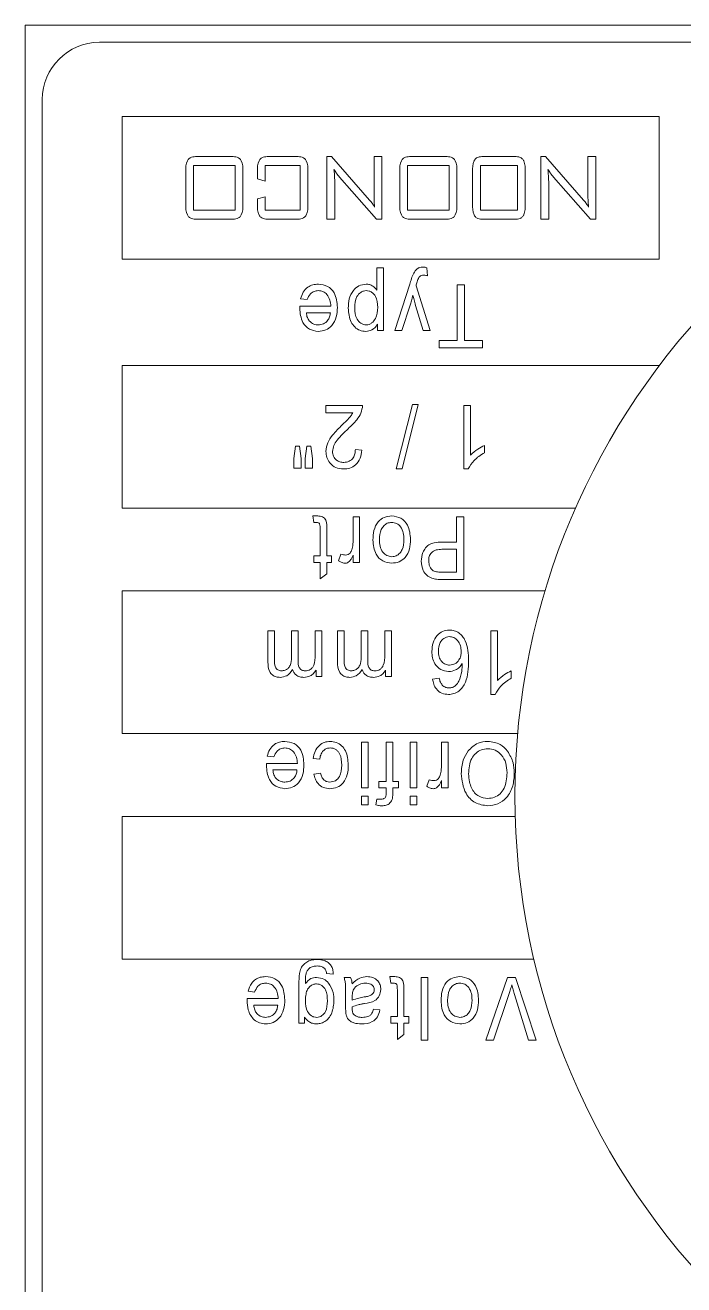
# Model space of a CAD drawing. Header units: millimetres. Extents: x 57 to 386, y 23 to 272.
# Drawn here: x 92.84 to 104.37, y 92.3 to 114.37 of the extents above; entities that cross this region are included whole.
import ezdxf

# ---------------------------------------------------------------- set-up
doc = ezdxf.new("R2010")
doc.units = ezdxf.units.MM

msp = doc.modelspace()

# ---------------------------------------------------------------- linework, layer by layer
at = {"color": 7, "lineweight": 5}
for p, q in [((134.985, 114.367), (92.838, 114.367)), ((92.838, 114.367), (92.838, 87.367)), ((133.685, 114.067), (94.138, 114.067)), ((93.138, 113.067), (93.138, 88.667)), ((103.938, 112.767), (94.538, 112.767)), ((94.538, 112.767), (94.538, 110.267)), ((103.938, 110.267), (103.938, 112.767)), ((95.786, 111.91), (95.786, 111.124)), ((96.513, 111.91), (95.786, 111.91)), ((95.846, 112.067), (96.453, 112.067)), ((96.513, 111.124), (96.513, 111.91)), ((97.041, 111.91), (97.041, 111.635)), ((97.65, 111.91), (97.041, 111.91)), ((97.099, 112.067), (97.59, 112.067)), ((97.65, 111.124), (97.65, 111.91)), ((98.12, 112.067), (98.201, 112.067)), ((98.12, 110.967), (98.12, 112.067)), ((98.201, 112.067), (98.867, 111.302)), ((98.945, 112.067), (99.082, 112.067)), ((98.945, 111.419), (98.945, 112.067)), ((99.082, 112.067), (99.082, 110.967)), ((99.532, 111.91), (99.532, 111.124)), ((100.259, 111.91), (99.532, 111.91)), ((99.592, 112.067), (100.199, 112.067)), ((100.259, 111.124), (100.259, 111.91)), ((100.807, 111.91), (100.807, 111.124)), ((101.455, 111.91), (100.807, 111.91)), ((100.854, 112.067), (101.408, 112.067)), ((101.455, 111.124), (101.455, 111.91)), ((101.865, 110.967), (101.865, 112.067)), ((101.865, 112.067), (101.947, 112.067)), ((101.947, 112.067), (102.613, 111.302)), ((102.69, 112.067), (102.828, 112.067)), ((102.69, 111.419), (102.69, 112.067)), ((102.828, 112.067), (102.828, 110.967)), ((95.648, 111.233), (95.648, 111.804)), ((96.65, 111.804), (96.65, 111.233)), ((96.904, 111.673), (96.904, 111.803)), ((97.041, 111.635), (96.904, 111.673)), ((97.788, 111.803), (97.788, 111.229)), ((98.991, 110.967), (98.342, 111.703)), ((99.394, 111.233), (99.394, 111.804)), ((100.396, 111.804), (100.396, 111.233)), ((100.669, 111.234), (100.669, 111.803)), ((101.592, 111.803), (101.592, 111.234)), ((102.737, 110.967), (102.088, 111.703)), ((98.257, 111.571), (98.257, 110.967)), ((102.003, 111.571), (102.003, 110.967)), ((96.904, 111.327), (97.041, 111.36)), ((96.904, 111.229), (96.904, 111.327)), ((97.041, 111.36), (97.041, 111.124)), ((95.786, 111.124), (96.513, 111.124)), ((97.041, 111.124), (97.65, 111.124)), ((99.532, 111.124), (100.259, 111.124)), ((100.807, 111.124), (101.455, 111.124)), ((96.453, 110.967), (95.846, 110.967)), ((97.59, 110.967), (97.099, 110.967)), ((98.257, 110.967), (98.12, 110.967)), ((99.082, 110.967), (98.991, 110.967)), ((100.199, 110.967), (99.592, 110.967)), ((101.408, 110.967), (100.854, 110.967)), ((102.003, 110.967), (101.865, 110.967)), ((102.828, 110.967), (102.737, 110.967)), ((94.538, 110.267), (103.938, 110.267)), ((98.993, 110.117), (99.108, 110.117)), ((98.993, 109.728), (98.993, 110.117)), ((99.108, 110.117), (99.108, 109.017)), ((99.869, 110.117), (99.883, 109.974)), ((99.312, 109.017), (99.57, 109.831)), ((99.68, 109.802), (99.926, 109.017)), ((100.402, 108.846), (100.402, 109.817)), ((100.402, 109.817), (100.53, 109.817)), ((100.53, 109.817), (100.53, 108.846)), ((97.645, 109.41), (97.646, 109.446)), ((97.646, 109.446), (98.189, 109.446)), ((97.775, 109.56), (97.66, 109.574)), ((99.579, 109.462), (99.431, 109.017)), ((99.807, 109.017), (99.673, 109.459)), ((98.181, 109.331), (97.76, 109.331)), ((99.008, 109.017), (99.008, 109.132)), ((99.108, 109.017), (99.008, 109.017)), ((99.431, 109.017), (99.312, 109.017)), ((99.926, 109.017), (99.807, 109.017)), ((100.088, 108.717), (100.088, 108.846)), ((100.088, 108.846), (100.402, 108.846)), ((100.53, 108.846), (100.845, 108.846)), ((100.845, 108.846), (100.845, 108.717)), ((100.845, 108.717), (100.088, 108.717)), ((103.938, 108.407), (94.538, 108.407)), ((94.538, 108.407), (94.538, 105.907)), ((103.938, 108.402), (103.938, 108.407)), ((98.103, 107.707), (98.746, 107.707)), ((98.103, 107.578), (98.103, 107.707)), ((99.333, 106.593), (99.617, 107.721)), ((99.72, 107.721), (99.436, 106.593)), ((99.617, 107.721), (99.72, 107.721)), ((100.52, 106.593), (100.52, 107.707)), ((100.52, 107.707), (100.635, 107.707)), ((100.635, 107.707), (100.635, 106.836)), ((98.575, 107.578), (98.103, 107.578)), ((97.542, 106.778), (97.572, 106.993)), ((97.572, 106.993), (97.64, 106.993)), ((97.64, 106.993), (97.67, 106.778)), ((97.742, 106.778), (97.77, 106.993)), ((97.77, 106.993), (97.839, 106.993)), ((97.839, 106.993), (97.87, 106.778)), ((98.618, 106.936), (98.732, 106.921)), ((100.878, 107.007), (100.878, 106.878)), ((97.542, 106.607), (97.542, 106.778)), ((97.67, 106.607), (97.542, 106.607)), ((97.67, 106.778), (97.67, 106.607)), ((97.742, 106.607), (97.742, 106.778)), ((97.87, 106.607), (97.742, 106.607)), ((97.87, 106.778), (97.87, 106.607)), ((99.436, 106.593), (99.333, 106.593)), ((100.594, 106.593), (100.52, 106.593)), ((94.538, 105.907), (102.473, 105.907)), ((97.875, 105.771), (97.959, 105.771)), ((97.889, 105.657), (97.875, 105.771)), ((98.579, 105.342), (98.579, 105.757)), ((98.579, 105.757), (98.693, 105.757)), ((98.693, 105.757), (98.693, 104.957)), ((100.388, 105.314), (100.388, 105.757)), ((100.388, 105.757), (100.516, 105.757)), ((100.516, 105.757), (100.516, 104.657)), ((97.939, 105.657), (97.889, 105.657)), ((98.003, 105.071), (98.003, 105.545)), ((98.118, 105.528), (98.118, 105.071)), ((100.138, 105.314), (100.388, 105.314)), ((97.889, 104.957), (97.889, 105.071)), ((97.889, 105.071), (98.003, 105.071)), ((98.118, 105.071), (98.203, 105.071)), ((98.203, 105.071), (98.203, 104.957)), ((98.322, 104.986), (98.365, 105.1)), ((98.579, 104.957), (98.579, 105.085)), ((100.388, 105.186), (100.133, 105.186)), ((100.388, 104.786), (100.388, 105.186)), ((98.003, 104.957), (97.889, 104.957)), ((98.003, 104.671), (98.003, 104.957)), ((98.118, 104.957), (98.118, 104.757)), ((98.203, 104.957), (98.118, 104.957)), ((98.693, 104.957), (98.579, 104.957)), ((98.118, 104.757), (98.003, 104.671)), ((100.136, 104.786), (100.388, 104.786)), ((100.516, 104.657), (100.149, 104.657)), ((94.538, 104.457), (94.538, 101.957)), ((101.938, 104.457), (94.538, 104.457)), ((97.087, 103.21), (97.087, 103.757)), ((97.087, 103.757), (97.201, 103.757)), ((97.201, 103.757), (97.201, 103.253)), ((97.501, 103.293), (97.501, 103.757)), ((97.501, 103.757), (97.615, 103.757)), ((97.615, 103.757), (97.615, 103.238)), ((97.915, 103.757), (98.03, 103.757)), ((97.915, 103.342), (97.915, 103.757)), ((98.03, 103.757), (98.03, 102.957)), ((98.305, 103.21), (98.305, 103.757)), ((98.305, 103.757), (98.42, 103.757)), ((98.42, 103.757), (98.42, 103.253)), ((98.72, 103.293), (98.72, 103.757)), ((98.72, 103.757), (98.834, 103.757)), ((98.834, 103.757), (98.834, 103.238)), ((99.134, 103.342), (99.134, 103.757)), ((99.134, 103.757), (99.248, 103.757)), ((99.248, 103.757), (99.248, 102.957)), ((100.99, 102.643), (100.99, 103.757)), ((100.99, 103.757), (101.104, 103.757)), ((101.104, 103.757), (101.104, 102.886)), ((97.93, 102.957), (97.93, 103.07)), ((99.148, 102.957), (99.148, 103.07)), ((101.347, 103.057), (101.347, 102.928)), ((98.03, 102.957), (97.93, 102.957)), ((99.248, 102.957), (99.148, 102.957)), ((99.971, 102.914), (100.085, 102.928)), ((101.064, 102.643), (100.99, 102.643)), ((94.538, 101.957), (101.459, 101.957)), ((98.727, 101.007), (98.727, 101.807)), ((98.727, 101.807), (98.841, 101.807)), ((98.841, 101.807), (98.841, 101.007)), ((99.16, 101.807), (99.274, 101.807)), ((99.16, 101.121), (99.16, 101.807)), ((99.274, 101.807), (99.274, 101.121)), ((99.578, 101.007), (99.578, 101.807)), ((99.578, 101.807), (99.693, 101.807)), ((99.693, 101.807), (99.693, 101.007)), ((100.125, 101.392), (100.125, 101.807)), ((100.125, 101.807), (100.24, 101.807)), ((100.24, 101.807), (100.24, 101.007)), ((97.19, 101.55), (97.075, 101.564)), ((97.994, 101.507), (97.88, 101.521)), ((97.06, 101.4), (97.061, 101.436)), ((97.061, 101.436), (97.604, 101.436)), ((97.596, 101.321), (97.175, 101.321)), ((97.894, 101.25), (98.008, 101.264)), ((99.031, 101.121), (99.16, 101.121)), ((99.031, 101.007), (99.031, 101.121)), ((99.274, 101.121), (99.374, 101.121)), ((99.374, 101.121), (99.374, 101.007)), ((99.868, 101.036), (99.911, 101.15)), ((100.125, 101.007), (100.125, 101.135)), ((98.841, 101.007), (98.727, 101.007)), ((98.727, 100.707), (98.727, 100.864)), ((98.727, 100.864), (98.841, 100.864)), ((98.841, 100.864), (98.841, 100.707)), ((99.16, 101.007), (99.031, 101.007)), ((99.16, 100.933), (99.16, 101.007)), ((99.374, 101.007), (99.274, 101.007)), ((99.274, 101.007), (99.274, 100.924)), ((99.693, 101.007), (99.578, 101.007)), ((99.578, 100.864), (99.693, 100.864)), ((99.578, 100.707), (99.578, 100.864)), ((99.693, 100.864), (99.693, 100.707)), ((100.24, 101.007), (100.125, 101.007)), ((98.841, 100.707), (98.727, 100.707)), ((98.974, 100.707), (98.994, 100.807)), ((98.994, 100.807), (99.063, 100.807)), ((99.693, 100.707), (99.578, 100.707)), ((101.417, 100.507), (94.538, 100.507)), ((94.538, 100.507), (94.538, 98.007)), ((94.538, 98.007), (101.743, 98.007)), ((98.23, 97.744), (98.115, 97.758)), ((97.63, 96.887), (97.63, 97.572)), ((98.42, 97.687), (98.534, 97.687)), ((99.224, 97.701), (99.309, 97.701)), ((99.238, 97.587), (99.224, 97.701)), ((99.288, 97.587), (99.238, 97.587)), ((99.771, 96.587), (99.771, 97.687)), ((99.771, 97.687), (99.885, 97.687)), ((99.885, 97.687), (99.885, 96.587)), ((100.902, 96.587), (101.281, 97.687)), ((101.281, 97.687), (101.423, 97.687)), ((101.423, 97.687), (101.785, 96.587)), ((96.725, 97.316), (97.268, 97.316)), ((96.725, 97.28), (96.725, 97.316)), ((96.854, 97.43), (96.74, 97.444)), ((98.448, 97.173), (98.448, 97.353)), ((98.563, 97.335), (98.563, 97.287)), ((99.353, 97.001), (99.353, 97.475)), ((99.467, 97.458), (99.467, 97.001)), ((101.305, 97.385), (101.037, 96.587)), ((101.651, 96.587), (101.407, 97.385)), ((97.26, 97.201), (96.84, 97.201)), ((98.563, 97.173), (98.563, 97.14)), ((98.934, 97.13), (99.048, 97.116)), ((97.73, 96.887), (97.63, 96.887)), ((97.73, 96.989), (97.73, 96.887)), ((99.238, 96.887), (99.238, 97.001)), ((99.238, 97.001), (99.353, 97.001)), ((99.353, 96.887), (99.238, 96.887)), ((99.353, 96.601), (99.353, 96.887)), ((99.467, 97.001), (99.553, 97.001)), ((99.553, 96.887), (99.467, 96.887)), ((99.467, 96.887), (99.467, 96.687)), ((99.553, 97.001), (99.553, 96.887)), ((99.467, 96.687), (99.353, 96.601)), ((99.885, 96.587), (99.771, 96.587)), ((101.037, 96.587), (100.902, 96.587)), ((101.785, 96.587), (101.651, 96.587))]:
    msp.add_line(p, q, dxfattribs=at)
msp.add_circle((113.912, 100.867), 12.5, dxfattribs=at)
msp.add_arc((94.138, 113.067), 1, 90, 180, dxfattribs=at)
for points, knots in [([(95.648, 111.804), (95.648, 111.871), (95.647, 111.954), (95.706, 112.034), (95.765, 112.063), (95.814, 112.065), (95.846, 112.067)], [0, 0, 0, 0, 0.499313, 0.624235, 0.749526, 1, 1, 1, 1]), ([(96.453, 112.067), (96.485, 112.065), (96.534, 112.063), (96.593, 112.034), (96.652, 111.954), (96.651, 111.871), (96.65, 111.804)], [0, 0, 0, 0, 0.250505, 0.37582, 0.500717, 1, 1, 1, 1]), ([(96.904, 111.803), (96.903, 111.87), (96.902, 111.953), (96.959, 112.033), (97.018, 112.063), (97.066, 112.065), (97.099, 112.067)], [0, 0, 0, 0, 0.499528, 0.624393, 0.749577, 1, 1, 1, 1]), ([(97.59, 112.067), (97.623, 112.065), (97.671, 112.063), (97.731, 112.034), (97.789, 111.953), (97.788, 111.87), (97.788, 111.803)], [0, 0, 0, 0, 0.250433, 0.37566, 0.50062, 1, 1, 1, 1]), ([(99.394, 111.804), (99.394, 111.871), (99.393, 111.954), (99.451, 112.034), (99.511, 112.063), (99.559, 112.065), (99.592, 112.067)], [0, 0, 0, 0, 0.499313, 0.624235, 0.749526, 1, 1, 1, 1]), ([(100.199, 112.067), (100.231, 112.065), (100.28, 112.063), (100.339, 112.034), (100.397, 111.954), (100.397, 111.871), (100.396, 111.804)], [0, 0, 0, 0, 0.250505, 0.37582, 0.500717, 1, 1, 1, 1]), ([(100.669, 111.803), (100.669, 111.867), (100.668, 111.948), (100.719, 112.03), (100.774, 112.063), (100.822, 112.065), (100.854, 112.067)], [0, 0, 0, 0, 0.499933, 0.624946, 0.750025, 1, 1, 1, 1]), ([(101.408, 112.067), (101.44, 112.065), (101.487, 112.063), (101.543, 112.03), (101.593, 111.948), (101.593, 111.867), (101.592, 111.803)], [0, 0, 0, 0, 0.250015, 0.375089, 0.499987, 1, 1, 1, 1]), ([(98.244, 111.841), (98.248, 111.791), (98.257, 111.701), (98.257, 111.61), (98.257, 111.571)], [0, 0, 0, 0, 0.559933, 1, 1, 1, 1]), ([(98.342, 111.703), (98.322, 111.728), (98.287, 111.772), (98.257, 111.82), (98.244, 111.841)], [0, 0, 0, 0, 0.5599147, 1, 1, 1, 1]), ([(102.088, 111.703), (102.068, 111.728), (102.033, 111.772), (102.003, 111.82), (101.989, 111.841)], [0, 0, 0, 0, 0.559915, 1, 1, 1, 1]), ([(101.989, 111.841), (101.994, 111.791), (102.003, 111.701), (102.003, 111.61), (102.003, 111.571)], [0, 0, 0, 0, 0.559933, 1, 1, 1, 1]), ([(95.846, 110.967), (95.813, 110.969), (95.764, 110.971), (95.705, 111.001), (95.647, 111.082), (95.648, 111.166), (95.648, 111.233)], [0, 0, 0, 0, 0.2504488, 0.3756957, 0.5006499, 1, 1, 1, 1]), ([(96.65, 111.233), (96.651, 111.166), (96.651, 111.082), (96.594, 111.001), (96.534, 110.971), (96.485, 110.969), (96.453, 110.967)], [0, 0, 0, 0, 0.49934, 0.62431, 0.749561, 1, 1, 1, 1]), ([(97.099, 110.967), (97.066, 110.968), (97.018, 110.971), (96.959, 111), (96.902, 111.08), (96.903, 111.163), (96.904, 111.229)], [0, 0, 0, 0, 0.250502, 0.375768, 0.500677, 1, 1, 1, 1]), ([(97.788, 111.229), (97.788, 111.162), (97.789, 111.079), (97.73, 111), (97.671, 110.971), (97.622, 110.969), (97.59, 110.967)], [0, 0, 0, 0, 0.499279, 0.624202, 0.749512, 1, 1, 1, 1]), ([(98.867, 111.302), (98.87, 111.299), (98.875, 111.294), (98.88, 111.288), (98.882, 111.286)], [0, 0, 0, 0, 0.559923, 1, 1, 1, 1]), ([(98.882, 111.286), (98.897, 111.267), (98.925, 111.233), (98.946, 111.195), (98.955, 111.178)], [0, 0, 0, 0, 0.560031, 1, 1, 1, 1]), ([(98.955, 111.178), (98.951, 111.223), (98.945, 111.303), (98.945, 111.383), (98.945, 111.419)], [0, 0, 0, 0, 0.559969, 1, 1, 1, 1]), ([(99.592, 110.967), (99.559, 110.969), (99.51, 110.971), (99.451, 111.001), (99.393, 111.082), (99.394, 111.166), (99.394, 111.233)], [0, 0, 0, 0, 0.250448, 0.375696, 0.50065, 1, 1, 1, 1]), ([(100.396, 111.233), (100.397, 111.166), (100.397, 111.082), (100.34, 111.001), (100.28, 110.971), (100.231, 110.969), (100.199, 110.967)], [0, 0, 0, 0, 0.49934, 0.62431, 0.749562, 1, 1, 1, 1]), ([(100.854, 110.967), (100.822, 110.969), (100.774, 110.972), (100.718, 111.005), (100.669, 111.089), (100.669, 111.17), (100.669, 111.234)], [0, 0, 0, 0, 0.249947, 0.374933, 0.499962, 1, 1, 1, 1]), ([(101.592, 111.234), (101.593, 111.17), (101.593, 111.089), (101.544, 111.005), (101.488, 110.971), (101.44, 110.969), (101.408, 110.967)], [0, 0, 0, 0, 0.5000893, 0.6250337, 0.750033, 1, 1, 1, 1]), ([(102.613, 111.302), (102.616, 111.299), (102.621, 111.294), (102.626, 111.288), (102.628, 111.286)], [0, 0, 0, 0, 0.55993, 1, 1, 1, 1]), ([(102.628, 111.286), (102.643, 111.267), (102.671, 111.233), (102.692, 111.195), (102.701, 111.178)], [0, 0, 0, 0, 0.560032, 1, 1, 1, 1]), ([(102.701, 111.178), (102.697, 111.223), (102.69, 111.303), (102.69, 111.383), (102.69, 111.419)], [0, 0, 0, 0, 0.559969, 1, 1, 1, 1]), ([(99.57, 109.831), (99.589, 109.895), (99.619, 109.992), (99.684, 110.094), (99.745, 110.127), (99.779, 110.13), (99.796, 110.131)], [0, 0, 0, 0, 0.501293, 0.750164, 0.875036, 1, 1, 1, 1]), ([(99.796, 110.131), (99.81, 110.13), (99.835, 110.128), (99.858, 110.12), (99.869, 110.117)], [0, 0, 0, 0, 0.559684, 1, 1, 1, 1]), ([(99.728, 109.946), (99.723, 109.934), (99.714, 109.91), (99.699, 109.862), (99.687, 109.826), (99.68, 109.802)], [0, 0, 0, 0, 0.250801, 0.500964, 1, 1, 1, 1]), ([(99.822, 109.988), (99.813, 109.988), (99.792, 109.987), (99.761, 109.978), (99.74, 109.962), (99.731, 109.95), (99.728, 109.946)], [0, 0, 0, 0, 0.252282, 0.58547, 0.859562, 1, 1, 1, 1]), ([(99.883, 109.974), (99.872, 109.978), (99.852, 109.986), (99.831, 109.988), (99.822, 109.988)], [0, 0, 0, 0, 0.560214, 1, 1, 1, 1]), ([(97.66, 109.574), (97.672, 109.614), (97.696, 109.692), (97.776, 109.78), (97.873, 109.825), (97.937, 109.829), (97.97, 109.831)], [0, 0, 0, 0, 0.280367, 0.559609, 0.779601, 1, 1, 1, 1]), ([(97.968, 109.717), (97.943, 109.715), (97.893, 109.71), (97.816, 109.656), (97.79, 109.596), (97.775, 109.56)], [0, 0, 0, 0, 0.28039, 0.560275, 1, 1, 1, 1]), ([(98.189, 109.446), (98.185, 109.482), (98.178, 109.554), (98.13, 109.647), (98.054, 109.707), (97.997, 109.714), (97.968, 109.717)], [0, 0, 0, 0, 0.281042, 0.560534, 0.780369, 1, 1, 1, 1]), ([(97.97, 109.831), (98.026, 109.824), (98.137, 109.81), (98.285, 109.657), (98.296, 109.512), (98.303, 109.424)], [0, 0, 0, 0, 0.280106, 0.55996, 1, 1, 1, 1]), ([(98.493, 109.41), (98.496, 109.465), (98.501, 109.575), (98.569, 109.714), (98.676, 109.813), (98.762, 109.825), (98.805, 109.831)], [0, 0, 0, 0, 0.281078, 0.560652, 0.780721, 1, 1, 1, 1]), ([(98.809, 109.717), (98.792, 109.716), (98.758, 109.713), (98.698, 109.68), (98.616, 109.589), (98.611, 109.485), (98.608, 109.415)], [0, 0, 0, 0, 0.1255476, 0.2510738, 0.5010193, 1, 1, 1, 1]), ([(98.805, 109.831), (98.826, 109.83), (98.868, 109.826), (98.936, 109.793), (98.972, 109.753), (98.993, 109.728)], [0, 0, 0, 0, 0.280324, 0.560671, 1, 1, 1, 1]), ([(99.01, 109.424), (99.007, 109.492), (99.001, 109.595), (98.919, 109.684), (98.859, 109.713), (98.825, 109.716), (98.809, 109.717)], [0, 0, 0, 0, 0.498977, 0.748713, 0.874332, 1, 1, 1, 1]), ([(99.627, 109.636), (99.619, 109.604), (99.606, 109.545), (99.587, 109.488), (99.579, 109.462)], [0, 0, 0, 0, 0.5599735, 1, 1, 1, 1]), ([(99.673, 109.459), (99.664, 109.492), (99.647, 109.551), (99.633, 109.61), (99.627, 109.636)], [0, 0, 0, 0, 0.559974, 1, 1, 1, 1]), ([(97.969, 109.003), (97.914, 109.011), (97.805, 109.027), (97.664, 109.181), (97.652, 109.323), (97.645, 109.41)], [0, 0, 0, 0, 0.279616, 0.559853, 1, 1, 1, 1]), ([(97.76, 109.331), (97.764, 109.302), (97.77, 109.25), (97.799, 109.206), (97.811, 109.187)], [0, 0, 0, 0, 0.5607802, 1, 1, 1, 1]), ([(97.968, 109.117), (98, 109.121), (98.062, 109.128), (98.133, 109.186), (98.172, 109.258), (98.178, 109.307), (98.181, 109.331)], [0, 0, 0, 0, 0.279456, 0.558959, 0.779198, 1, 1, 1, 1]), ([(98.303, 109.424), (98.301, 109.367), (98.295, 109.254), (98.222, 109.109), (98.103, 109.017), (98.013, 109.007), (97.969, 109.003)], [0, 0, 0, 0, 0.281031, 0.560319, 0.780132, 1, 1, 1, 1]), ([(98.8, 109.003), (98.764, 109.006), (98.693, 109.014), (98.602, 109.076), (98.512, 109.205), (98.501, 109.326), (98.493, 109.41)], [0, 0, 0, 0, 0.187015, 0.37386, 0.56106, 1, 1, 1, 1]), ([(98.608, 109.415), (98.611, 109.346), (98.617, 109.243), (98.698, 109.151), (98.759, 109.121), (98.793, 109.118), (98.81, 109.117)], [0, 0, 0, 0, 0.4989146, 0.7487928, 0.8744076, 1, 1, 1, 1]), ([(98.81, 109.117), (98.826, 109.119), (98.86, 109.122), (98.919, 109.158), (98.998, 109.251), (99.005, 109.355), (99.01, 109.424)], [0, 0, 0, 0, 0.125364, 0.250908, 0.501294, 1, 1, 1, 1]), ([(97.811, 109.187), (97.837, 109.164), (97.882, 109.124), (97.942, 109.119), (97.968, 109.117)], [0, 0, 0, 0, 0.558825, 1, 1, 1, 1]), ([(99.008, 109.132), (98.978, 109.092), (98.926, 109.019), (98.838, 109.008), (98.8, 109.003)], [0, 0, 0, 0, 0.55986, 1, 1, 1, 1]), ([(98.746, 107.707), (98.739, 107.661), (98.725, 107.57), (98.63, 107.431), (98.545, 107.349), (98.493, 107.299)], [0, 0, 0, 0, 0.278681, 0.558889, 1, 1, 1, 1]), ([(98.388, 107.365), (98.411, 107.387), (98.449, 107.425), (98.501, 107.477), (98.543, 107.524), (98.564, 107.56), (98.575, 107.578)], [0, 0, 0, 0, 0.340045, 0.560081, 0.780077, 1, 1, 1, 1]), ([(98.103, 106.901), (98.11, 106.953), (98.123, 107.058), (98.236, 107.212), (98.33, 107.307), (98.388, 107.365)], [0, 0, 0, 0, 0.278855, 0.558866, 1, 1, 1, 1]), ([(98.493, 107.299), (98.425, 107.236), (98.33, 107.148), (98.235, 107.008), (98.223, 106.935), (98.218, 106.899)], [0, 0, 0, 0, 0.560902, 0.78096, 1, 1, 1, 1]), ([(98.41, 106.593), (98.363, 106.596), (98.271, 106.603), (98.169, 106.689), (98.113, 106.793), (98.106, 106.865), (98.103, 106.901)], [0, 0, 0, 0, 0.280212, 0.558782, 0.779418, 1, 1, 1, 1]), ([(98.218, 106.899), (98.22, 106.87), (98.226, 106.812), (98.281, 106.749), (98.346, 106.712), (98.391, 106.709), (98.414, 106.707)], [0, 0, 0, 0, 0.279772, 0.55911, 0.779383, 1, 1, 1, 1]), ([(98.732, 106.921), (98.725, 106.873), (98.712, 106.778), (98.635, 106.662), (98.523, 106.6), (98.448, 106.595), (98.41, 106.593)], [0, 0, 0, 0, 0.280705, 0.559555, 0.779476, 1, 1, 1, 1]), ([(98.414, 106.707), (98.446, 106.711), (98.511, 106.718), (98.582, 106.781), (98.614, 106.859), (98.616, 106.91), (98.618, 106.936)], [0, 0, 0, 0, 0.279504, 0.558513, 0.778892, 1, 1, 1, 1]), ([(100.878, 106.878), (100.812, 106.837), (100.696, 106.763), (100.625, 106.645), (100.594, 106.593)], [0, 0, 0, 0, 0.56029, 1, 1, 1, 1]), ([(100.635, 106.836), (100.676, 106.874), (100.749, 106.942), (100.838, 106.987), (100.878, 107.007)], [0, 0, 0, 0, 0.559744, 1, 1, 1, 1]), ([(97.959, 105.771), (97.988, 105.769), (98.031, 105.766), (98.078, 105.733), (98.125, 105.66), (98.121, 105.587), (98.118, 105.528)], [0, 0, 0, 0, 0.249542, 0.374826, 0.499954, 1, 1, 1, 1]), ([(98.926, 105.349), (98.928, 105.405), (98.933, 105.518), (99.001, 105.665), (99.121, 105.757), (99.21, 105.767), (99.255, 105.771)], [0, 0, 0, 0, 0.281144, 0.560355, 0.780108, 1, 1, 1, 1]), ([(99.255, 105.771), (99.31, 105.763), (99.422, 105.747), (99.566, 105.59), (99.577, 105.446), (99.583, 105.357)], [0, 0, 0, 0, 0.279686, 0.559723, 1, 1, 1, 1]), ([(97.993, 105.63), (97.99, 105.635), (97.983, 105.645), (97.964, 105.655), (97.948, 105.656), (97.939, 105.657)], [0, 0, 0, 0, 0.279793, 0.560669, 1, 1, 1, 1]), ([(98.003, 105.545), (98.003, 105.552), (98.003, 105.567), (98.002, 105.595), (97.997, 105.616), (97.993, 105.63)], [0, 0, 0, 0, 0.252463, 0.504994, 1, 1, 1, 1]), ([(99.251, 105.657), (99.226, 105.654), (99.174, 105.648), (99.112, 105.599), (99.049, 105.506), (99.044, 105.418), (99.04, 105.357)], [0, 0, 0, 0, 0.186498, 0.373351, 0.560436, 1, 1, 1, 1]), ([(99.469, 105.357), (99.467, 105.396), (99.464, 105.473), (99.422, 105.576), (99.343, 105.645), (99.282, 105.653), (99.251, 105.657)], [0, 0, 0, 0, 0.281228, 0.560773, 0.780551, 1, 1, 1, 1]), ([(98.557, 105.179), (98.564, 105.209), (98.577, 105.263), (98.578, 105.318), (98.579, 105.342)], [0, 0, 0, 0, 0.559897, 1, 1, 1, 1]), ([(99.255, 104.943), (99.2, 104.951), (99.09, 104.966), (98.945, 105.119), (98.933, 105.261), (98.926, 105.349)], [0, 0, 0, 0, 0.279822, 0.560065, 1, 1, 1, 1]), ([(99.04, 105.357), (99.042, 105.318), (99.045, 105.24), (99.088, 105.138), (99.166, 105.069), (99.227, 105.061), (99.258, 105.057)], [0, 0, 0, 0, 0.281214, 0.560709, 0.780517, 1, 1, 1, 1]), ([(99.583, 105.357), (99.581, 105.301), (99.576, 105.19), (99.505, 105.046), (99.386, 104.956), (99.299, 104.947), (99.255, 104.943)], [0, 0, 0, 0, 0.281091, 0.560284, 0.780084, 1, 1, 1, 1]), ([(99.258, 105.057), (99.284, 105.06), (99.335, 105.066), (99.397, 105.115), (99.461, 105.207), (99.466, 105.295), (99.469, 105.357)], [0, 0, 0, 0, 0.186567, 0.373375, 0.560376, 1, 1, 1, 1]), ([(99.773, 104.976), (99.778, 105.028), (99.784, 105.112), (99.84, 105.209), (99.908, 105.271), (100.01, 105.309), (100.091, 105.312), (100.138, 105.314)], [0, 0, 0, 0, 0.274312, 0.437493, 0.575201, 0.752216, 1, 1, 1, 1]), ([(98.365, 105.1), (98.38, 105.095), (98.407, 105.087), (98.435, 105.086), (98.448, 105.086)], [0, 0, 0, 0, 0.559961, 1, 1, 1, 1]), ([(98.579, 105.085), (98.571, 105.068), (98.556, 105.036), (98.53, 104.992), (98.498, 104.96), (98.466, 104.945), (98.445, 104.943), (98.436, 104.943)], [0, 0, 0, 0, 0.252851, 0.505502, 0.71258, 0.871558, 1, 1, 1, 1]), ([(98.448, 105.086), (98.462, 105.087), (98.491, 105.091), (98.534, 105.123), (98.549, 105.158), (98.557, 105.179)], [0, 0, 0, 0, 0.280214, 0.560921, 1, 1, 1, 1]), ([(100.133, 105.186), (100.1, 105.184), (100.034, 105.182), (99.947, 105.138), (99.906, 105.06), (99.903, 105.008), (99.902, 104.982)], [0, 0, 0, 0, 0.281258, 0.559561, 0.779116, 1, 1, 1, 1]), ([(98.436, 104.943), (98.413, 104.946), (98.371, 104.952), (98.337, 104.975), (98.322, 104.986)], [0, 0, 0, 0, 0.55889, 1, 1, 1, 1]), ([(99.958, 104.678), (99.926, 104.693), (99.863, 104.724), (99.787, 104.83), (99.779, 104.921), (99.773, 104.976)], [0, 0, 0, 0, 0.280022, 0.560476, 1, 1, 1, 1]), ([(99.902, 104.982), (99.905, 104.949), (99.911, 104.883), (99.972, 104.803), (100.058, 104.787), (100.11, 104.786), (100.136, 104.786)], [0, 0, 0, 0, 0.280222, 0.558478, 0.778435, 1, 1, 1, 1]), ([(100.149, 104.657), (100.113, 104.657), (100.048, 104.657), (99.985, 104.672), (99.958, 104.678)], [0, 0, 0, 0, 0.560372, 1, 1, 1, 1]), ([(99.957, 103.398), (99.961, 103.448), (99.969, 103.549), (100.038, 103.675), (100.142, 103.758), (100.222, 103.767), (100.261, 103.771)], [0, 0, 0, 0, 0.280581, 0.560581, 0.780136, 1, 1, 1, 1]), ([(100.261, 103.771), (100.291, 103.769), (100.351, 103.765), (100.432, 103.724), (100.497, 103.662), (100.592, 103.509), (100.596, 103.357), (100.6, 103.235)], [0, 0, 0, 0, 0.12527, 0.250434, 0.375781, 0.501103, 1, 1, 1, 1]), ([(100.261, 103.657), (100.228, 103.65), (100.163, 103.636), (100.084, 103.539), (100.076, 103.454), (100.071, 103.402)], [0, 0, 0, 0, 0.278473, 0.559494, 1, 1, 1, 1]), ([(100.471, 103.394), (100.469, 103.429), (100.464, 103.499), (100.414, 103.586), (100.343, 103.646), (100.288, 103.653), (100.261, 103.657)], [0, 0, 0, 0, 0.280726, 0.56041, 0.780562, 1, 1, 1, 1]), ([(97.326, 103.057), (97.347, 103.059), (97.388, 103.063), (97.442, 103.097), (97.495, 103.172), (97.499, 103.243), (97.501, 103.293)], [0, 0, 0, 0, 0.186947, 0.373646, 0.560495, 1, 1, 1, 1]), ([(97.739, 103.057), (97.754, 103.058), (97.786, 103.06), (97.831, 103.08), (97.866, 103.112), (97.914, 103.196), (97.915, 103.277), (97.915, 103.342)], [0, 0, 0, 0, 0.125226, 0.250358, 0.375564, 0.500681, 1, 1, 1, 1]), ([(98.544, 103.057), (98.565, 103.059), (98.607, 103.063), (98.66, 103.097), (98.714, 103.172), (98.717, 103.243), (98.72, 103.293)], [0, 0, 0, 0, 0.186947, 0.373646, 0.560495, 1, 1, 1, 1]), ([(98.957, 103.057), (98.973, 103.058), (99.005, 103.06), (99.049, 103.08), (99.085, 103.112), (99.132, 103.196), (99.133, 103.277), (99.134, 103.342)], [0, 0, 0, 0, 0.1252267, 0.2503586, 0.3755642, 0.5006815, 1, 1, 1, 1]), ([(100.249, 103.043), (100.202, 103.051), (100.106, 103.067), (100.01, 103.17), (99.963, 103.285), (99.959, 103.36), (99.957, 103.398)], [0, 0, 0, 0, 0.278428, 0.558282, 0.778916, 1, 1, 1, 1]), ([(100.071, 103.402), (100.073, 103.369), (100.076, 103.303), (100.122, 103.22), (100.191, 103.166), (100.243, 103.16), (100.269, 103.157)], [0, 0, 0, 0, 0.2809016, 0.5603562, 0.7802836, 1, 1, 1, 1]), ([(100.269, 103.157), (100.301, 103.162), (100.366, 103.172), (100.433, 103.24), (100.467, 103.317), (100.47, 103.368), (100.471, 103.394)], [0, 0, 0, 0, 0.2786681, 0.5584379, 0.7789818, 1, 1, 1, 1]), ([(97.303, 102.943), (97.278, 102.944), (97.229, 102.947), (97.163, 102.982), (97.094, 103.067), (97.09, 103.151), (97.087, 103.21)], [0, 0, 0, 0, 0.187392, 0.374275, 0.56104, 1, 1, 1, 1]), ([(97.201, 103.253), (97.2, 103.208), (97.2, 103.151), (97.235, 103.094), (97.27, 103.065), (97.304, 103.06), (97.326, 103.057)], [0, 0, 0, 0, 0.500125, 0.625703, 0.751244, 1, 1, 1, 1]), ([(97.519, 103.08), (97.488, 103.037), (97.434, 102.962), (97.343, 102.949), (97.303, 102.943)], [0, 0, 0, 0, 0.560246, 1, 1, 1, 1]), ([(97.717, 102.943), (97.693, 102.944), (97.644, 102.947), (97.583, 102.98), (97.54, 103.026), (97.526, 103.062), (97.519, 103.08)], [0, 0, 0, 0, 0.280179, 0.559682, 0.779684, 1, 1, 1, 1]), ([(97.615, 103.238), (97.617, 103.195), (97.618, 103.142), (97.653, 103.09), (97.686, 103.063), (97.718, 103.059), (97.739, 103.057)], [0, 0, 0, 0, 0.4993, 0.6249, 0.750603, 1, 1, 1, 1]), ([(97.93, 103.07), (97.916, 103.05), (97.889, 103.01), (97.818, 102.956), (97.755, 102.948), (97.717, 102.943)], [0, 0, 0, 0, 0.280896, 0.561632, 1, 1, 1, 1]), ([(98.521, 102.943), (98.497, 102.944), (98.448, 102.947), (98.381, 102.982), (98.313, 103.067), (98.308, 103.151), (98.305, 103.21)], [0, 0, 0, 0, 0.187392, 0.374275, 0.56104, 1, 1, 1, 1]), ([(98.42, 103.253), (98.419, 103.208), (98.418, 103.151), (98.454, 103.094), (98.489, 103.065), (98.522, 103.06), (98.544, 103.057)], [0, 0, 0, 0, 0.500124, 0.625703, 0.751244, 1, 1, 1, 1]), ([(98.738, 103.08), (98.707, 103.037), (98.652, 102.962), (98.561, 102.949), (98.521, 102.943)], [0, 0, 0, 0, 0.560246, 1, 1, 1, 1]), ([(98.936, 102.943), (98.911, 102.944), (98.863, 102.947), (98.801, 102.98), (98.758, 103.026), (98.744, 103.062), (98.738, 103.08)], [0, 0, 0, 0, 0.280178, 0.559681, 0.779684, 1, 1, 1, 1]), ([(98.834, 103.238), (98.835, 103.195), (98.837, 103.142), (98.872, 103.09), (98.905, 103.063), (98.936, 103.059), (98.957, 103.057)], [0, 0, 0, 0, 0.4993, 0.6249, 0.750602, 1, 1, 1, 1]), ([(99.148, 103.07), (99.135, 103.05), (99.107, 103.01), (99.036, 102.956), (98.974, 102.948), (98.936, 102.943)], [0, 0, 0, 0, 0.280897, 0.561631, 1, 1, 1, 1]), ([(100.6, 103.235), (100.597, 103.104), (100.594, 102.908), (100.461, 102.715), (100.346, 102.651), (100.281, 102.645), (100.249, 102.643)], [0, 0, 0, 0, 0.5003778, 0.7493253, 0.8746267, 1, 1, 1, 1]), ([(100.488, 103.184), (100.473, 103.162), (100.442, 103.117), (100.362, 103.059), (100.292, 103.049), (100.249, 103.043)], [0, 0, 0, 0, 0.280937, 0.561527, 1, 1, 1, 1]), ([(100.431, 102.877), (100.451, 102.933), (100.486, 103.032), (100.488, 103.138), (100.488, 103.184)], [0, 0, 0, 0, 0.558853, 1, 1, 1, 1]), ([(101.104, 102.886), (101.145, 102.924), (101.218, 102.992), (101.307, 103.037), (101.347, 103.057)], [0, 0, 0, 0, 0.559745, 1, 1, 1, 1]), ([(100.249, 102.643), (100.209, 102.647), (100.128, 102.655), (100.037, 102.729), (99.987, 102.821), (99.976, 102.883), (99.971, 102.914)], [0, 0, 0, 0, 0.279605, 0.558786, 0.779125, 1, 1, 1, 1]), ([(100.085, 102.928), (100.091, 102.904), (100.1, 102.861), (100.126, 102.825), (100.138, 102.809)], [0, 0, 0, 0, 0.560752, 1, 1, 1, 1]), ([(100.257, 102.757), (100.278, 102.759), (100.32, 102.763), (100.385, 102.804), (100.414, 102.85), (100.431, 102.877)], [0, 0, 0, 0, 0.280005, 0.559983, 1, 1, 1, 1]), ([(101.347, 102.928), (101.282, 102.887), (101.165, 102.813), (101.095, 102.695), (101.064, 102.643)], [0, 0, 0, 0, 0.56029, 1, 1, 1, 1]), ([(100.138, 102.809), (100.157, 102.792), (100.192, 102.763), (100.237, 102.759), (100.257, 102.757)], [0, 0, 0, 0, 0.559135, 1, 1, 1, 1]), ([(97.075, 101.564), (97.087, 101.604), (97.111, 101.682), (97.191, 101.77), (97.288, 101.815), (97.352, 101.819), (97.385, 101.821)], [0, 0, 0, 0, 0.280367, 0.559609, 0.779601, 1, 1, 1, 1]), ([(97.385, 101.821), (97.441, 101.814), (97.552, 101.8), (97.7, 101.647), (97.711, 101.502), (97.718, 101.414)], [0, 0, 0, 0, 0.2801064, 0.5599596, 1, 1, 1, 1]), ([(97.88, 101.521), (97.888, 101.564), (97.905, 101.65), (97.977, 101.751), (98.074, 101.812), (98.143, 101.818), (98.177, 101.821)], [0, 0, 0, 0, 0.280643, 0.559968, 0.779932, 1, 1, 1, 1]), ([(98.177, 101.821), (98.214, 101.818), (98.287, 101.811), (98.382, 101.749), (98.48, 101.62), (98.488, 101.495), (98.494, 101.406)], [0, 0, 0, 0, 0.186999, 0.373864, 0.560951, 1, 1, 1, 1]), ([(100.592, 101.653), (100.646, 101.707), (100.742, 101.804), (100.877, 101.816), (100.937, 101.821)], [0, 0, 0, 0, 0.558846, 1, 1, 1, 1]), ([(100.937, 101.821), (101.013, 101.812), (101.15, 101.795), (101.242, 101.694), (101.282, 101.649)], [0, 0, 0, 0, 0.558711, 1, 1, 1, 1]), ([(97.383, 101.707), (97.358, 101.705), (97.308, 101.7), (97.231, 101.646), (97.205, 101.586), (97.19, 101.55)], [0, 0, 0, 0, 0.28039, 0.560275, 1, 1, 1, 1]), ([(97.604, 101.436), (97.6, 101.472), (97.593, 101.544), (97.545, 101.637), (97.469, 101.697), (97.412, 101.704), (97.383, 101.707)], [0, 0, 0, 0, 0.281042, 0.560534, 0.780369, 1, 1, 1, 1]), ([(98.176, 101.707), (98.156, 101.705), (98.115, 101.701), (98.062, 101.668), (98.02, 101.614), (98.002, 101.557), (97.996, 101.518), (97.994, 101.507)], [0, 0, 0, 0, 0.205457, 0.411896, 0.601044, 0.890647, 1, 1, 1, 1]), ([(98.38, 101.404), (98.377, 101.475), (98.374, 101.563), (98.315, 101.648), (98.276, 101.682), (98.228, 101.704), (98.193, 101.706), (98.176, 101.707)], [0, 0, 0, 0, 0.498499, 0.623918, 0.74931, 0.874601, 1, 1, 1, 1]), ([(100.473, 101.258), (100.477, 101.338), (100.484, 101.48), (100.559, 101.6), (100.592, 101.653)], [0, 0, 0, 0, 0.5602081, 1, 1, 1, 1]), ([(100.938, 101.693), (100.899, 101.689), (100.821, 101.682), (100.722, 101.616), (100.617, 101.481), (100.608, 101.348), (100.601, 101.255)], [0, 0, 0, 0, 0.18698, 0.373953, 0.561121, 1, 1, 1, 1]), ([(101.273, 101.273), (101.27, 101.33), (101.264, 101.442), (101.187, 101.584), (101.071, 101.677), (100.982, 101.688), (100.938, 101.693)], [0, 0, 0, 0, 0.280874, 0.560288, 0.780268, 1, 1, 1, 1]), ([(101.282, 101.649), (101.321, 101.583), (101.391, 101.467), (101.398, 101.331), (101.401, 101.272)], [0, 0, 0, 0, 0.559056, 1, 1, 1, 1]), ([(97.384, 100.993), (97.329, 101.001), (97.22, 101.017), (97.079, 101.171), (97.067, 101.313), (97.06, 101.4)], [0, 0, 0, 0, 0.279616, 0.559853, 1, 1, 1, 1]), ([(97.175, 101.321), (97.179, 101.292), (97.185, 101.24), (97.214, 101.196), (97.226, 101.177)], [0, 0, 0, 0, 0.56078, 1, 1, 1, 1]), ([(97.383, 101.107), (97.415, 101.111), (97.477, 101.118), (97.548, 101.176), (97.587, 101.248), (97.593, 101.297), (97.596, 101.321)], [0, 0, 0, 0, 0.2794556, 0.5589589, 0.779198, 1, 1, 1, 1]), ([(97.718, 101.414), (97.716, 101.357), (97.71, 101.244), (97.637, 101.099), (97.518, 101.007), (97.428, 100.997), (97.384, 100.993)], [0, 0, 0, 0, 0.281031, 0.560319, 0.780132, 1, 1, 1, 1]), ([(98.172, 101.107), (98.206, 101.112), (98.274, 101.122), (98.372, 101.23), (98.376, 101.335), (98.38, 101.404)], [0, 0, 0, 0, 0.2496404, 0.4997459, 1, 1, 1, 1]), ([(98.494, 101.406), (98.492, 101.351), (98.487, 101.241), (98.42, 101.097), (98.304, 101.006), (98.217, 100.997), (98.173, 100.993)], [0, 0, 0, 0, 0.281142, 0.56039, 0.780098, 1, 1, 1, 1]), ([(100.104, 101.229), (100.111, 101.259), (100.123, 101.313), (100.125, 101.368), (100.125, 101.392)], [0, 0, 0, 0, 0.559897, 1, 1, 1, 1]), ([(97.226, 101.177), (97.237, 101.166), (97.263, 101.14), (97.317, 101.112), (97.361, 101.109), (97.383, 101.107)], [0, 0, 0, 0, 0.252195, 0.626118, 1, 1, 1, 1]), ([(98.173, 100.993), (98.134, 100.996), (98.055, 101.004), (97.964, 101.072), (97.913, 101.16), (97.9, 101.22), (97.894, 101.25)], [0, 0, 0, 0, 0.279758, 0.5588849, 0.7791911, 1, 1, 1, 1]), ([(98.008, 101.264), (98.014, 101.242), (98.026, 101.197), (98.065, 101.144), (98.117, 101.112), (98.153, 101.109), (98.172, 101.107)], [0, 0, 0, 0, 0.280574, 0.560143, 0.77998, 1, 1, 1, 1]), ([(99.911, 101.15), (99.926, 101.145), (99.953, 101.137), (99.982, 101.136), (99.994, 101.136)], [0, 0, 0, 0, 0.559963, 1, 1, 1, 1]), ([(100.125, 101.135), (100.118, 101.118), (100.102, 101.086), (100.077, 101.042), (100.045, 101.01), (100.012, 100.995), (99.992, 100.993), (99.983, 100.993)], [0, 0, 0, 0, 0.252852, 0.505502, 0.71258, 0.871558, 1, 1, 1, 1]), ([(99.994, 101.136), (100.009, 101.137), (100.037, 101.141), (100.081, 101.173), (100.095, 101.208), (100.104, 101.229)], [0, 0, 0, 0, 0.280214, 0.560921, 1, 1, 1, 1]), ([(100.936, 100.693), (100.859, 100.704), (100.706, 100.727), (100.506, 100.939), (100.485, 101.137), (100.473, 101.258)], [0, 0, 0, 0, 0.280021, 0.56019, 1, 1, 1, 1]), ([(100.601, 101.255), (100.603, 101.207), (100.607, 101.121), (100.637, 101.041), (100.651, 101.006)], [0, 0, 0, 0, 0.559957, 1, 1, 1, 1]), ([(100.935, 100.821), (100.975, 100.825), (101.054, 100.832), (101.157, 100.9), (101.26, 101.042), (101.267, 101.178), (101.273, 101.273)], [0, 0, 0, 0, 0.186948, 0.373711, 0.560631, 1, 1, 1, 1]), ([(101.401, 101.272), (101.397, 101.193), (101.389, 101.037), (101.285, 100.839), (101.12, 100.713), (100.997, 100.699), (100.936, 100.693)], [0, 0, 0, 0, 0.280951, 0.560237, 0.780136, 1, 1, 1, 1]), ([(99.063, 100.807), (99.078, 100.808), (99.102, 100.809), (99.13, 100.824), (99.159, 100.86), (99.16, 100.901), (99.16, 100.933)], [0, 0, 0, 0, 0.250677, 0.376485, 0.501611, 1, 1, 1, 1]), ([(99.274, 100.924), (99.273, 100.892), (99.273, 100.828), (99.235, 100.741), (99.16, 100.697), (99.109, 100.694), (99.084, 100.693)], [0, 0, 0, 0, 0.28149, 0.559633, 0.779236, 1, 1, 1, 1]), ([(99.983, 100.993), (99.959, 100.996), (99.918, 101.002), (99.883, 101.025), (99.868, 101.036)], [0, 0, 0, 0, 0.55889, 1, 1, 1, 1]), ([(100.651, 101.006), (100.667, 100.977), (100.701, 100.919), (100.797, 100.842), (100.883, 100.829), (100.935, 100.821)], [0, 0, 0, 0, 0.280954, 0.561948, 1, 1, 1, 1]), ([(99.084, 100.693), (99.063, 100.694), (99.026, 100.695), (98.99, 100.703), (98.974, 100.707)], [0, 0, 0, 0, 0.559879, 1, 1, 1, 1]), ([(97.63, 97.572), (97.631, 97.632), (97.632, 97.726), (97.661, 97.845), (97.713, 97.919), (97.784, 97.97), (97.865, 97.998), (97.921, 98), (97.947, 98.001)], [0, 0, 0, 0, 0.294422, 0.454114, 0.590689, 0.727196, 0.872907, 1, 1, 1, 1]), ([(97.947, 98.001), (97.99, 97.999), (98.058, 97.995), (98.144, 97.951), (98.196, 97.895), (98.227, 97.823), (98.229, 97.772), (98.23, 97.744)], [0, 0, 0, 0, 0.29331, 0.470411, 0.648512, 0.811046, 1, 1, 1, 1]), ([(97.755, 97.752), (97.752, 97.738), (97.747, 97.71), (97.745, 97.652), (97.744, 97.609), (97.744, 97.58)], [0, 0, 0, 0, 0.2508, 0.501194, 1, 1, 1, 1]), ([(97.949, 97.887), (97.925, 97.886), (97.877, 97.883), (97.814, 97.854), (97.773, 97.806), (97.761, 97.77), (97.755, 97.752)], [0, 0, 0, 0, 0.280482, 0.559804, 0.779685, 1, 1, 1, 1]), ([(98.115, 97.758), (98.111, 97.78), (98.102, 97.823), (98.042, 97.881), (97.984, 97.885), (97.949, 97.887)], [0, 0, 0, 0, 0.280942, 0.560181, 1, 1, 1, 1]), ([(96.74, 97.444), (96.756, 97.495), (96.782, 97.574), (96.866, 97.654), (96.953, 97.695), (97.016, 97.699), (97.049, 97.701)], [0, 0, 0, 0, 0.3568835, 0.5660724, 0.7751584, 1, 1, 1, 1]), ([(97.048, 97.587), (97.023, 97.585), (96.972, 97.58), (96.896, 97.526), (96.87, 97.466), (96.854, 97.43)], [0, 0, 0, 0, 0.28039, 0.560275, 1, 1, 1, 1]), ([(97.268, 97.316), (97.265, 97.352), (97.257, 97.424), (97.21, 97.517), (97.134, 97.577), (97.076, 97.584), (97.048, 97.587)], [0, 0, 0, 0, 0.2810424, 0.5605341, 0.7803693, 1, 1, 1, 1]), ([(97.049, 97.701), (97.105, 97.694), (97.216, 97.68), (97.364, 97.527), (97.376, 97.382), (97.383, 97.294)], [0, 0, 0, 0, 0.280106, 0.55996, 1, 1, 1, 1]), ([(97.744, 97.58), (97.773, 97.614), (97.826, 97.674), (97.905, 97.683), (97.939, 97.687)], [0, 0, 0, 0, 0.559748, 1, 1, 1, 1]), ([(97.938, 97.573), (97.918, 97.571), (97.878, 97.567), (97.823, 97.532), (97.776, 97.476), (97.748, 97.387), (97.745, 97.319), (97.744, 97.281)], [0, 0, 0, 0, 0.150178, 0.301495, 0.48247, 0.705077, 1, 1, 1, 1]), ([(98.13, 97.275), (98.127, 97.343), (98.123, 97.444), (98.047, 97.538), (97.987, 97.569), (97.954, 97.571), (97.938, 97.573)], [0, 0, 0, 0, 0.499555, 0.748983, 0.87449, 1, 1, 1, 1]), ([(97.939, 97.687), (97.985, 97.681), (98.066, 97.671), (98.123, 97.614), (98.148, 97.588)], [0, 0, 0, 0, 0.558798, 1, 1, 1, 1]), ([(98.148, 97.588), (98.181, 97.535), (98.238, 97.441), (98.242, 97.331), (98.244, 97.283)], [0, 0, 0, 0, 0.55842, 1, 1, 1, 1]), ([(98.448, 97.353), (98.448, 97.391), (98.448, 97.454), (98.446, 97.542), (98.442, 97.616), (98.427, 97.663), (98.42, 97.687)], [0, 0, 0, 0, 0.340083, 0.560136, 0.780066, 1, 1, 1, 1]), ([(98.534, 97.687), (98.542, 97.667), (98.556, 97.631), (98.56, 97.593), (98.563, 97.577)], [0, 0, 0, 0, 0.559735, 1, 1, 1, 1]), ([(98.563, 97.577), (98.604, 97.615), (98.678, 97.683), (98.778, 97.696), (98.821, 97.701)], [0, 0, 0, 0, 0.560331, 1, 1, 1, 1]), ([(98.796, 97.587), (98.76, 97.583), (98.687, 97.575), (98.6, 97.511), (98.565, 97.421), (98.563, 97.363), (98.563, 97.335)], [0, 0, 0, 0, 0.280047, 0.559154, 0.778813, 1, 1, 1, 1]), ([(98.948, 97.471), (98.947, 97.484), (98.945, 97.511), (98.922, 97.546), (98.874, 97.581), (98.828, 97.585), (98.796, 97.587)], [0, 0, 0, 0, 0.1869999, 0.37396, 0.5612049, 1, 1, 1, 1]), ([(98.821, 97.701), (98.856, 97.699), (98.926, 97.694), (99.01, 97.638), (99.057, 97.559), (99.061, 97.504), (99.063, 97.477)], [0, 0, 0, 0, 0.280434, 0.559539, 0.779451, 1, 1, 1, 1]), ([(99.342, 97.56), (99.339, 97.565), (99.332, 97.575), (99.313, 97.585), (99.297, 97.586), (99.288, 97.587)], [0, 0, 0, 0, 0.279793, 0.560668, 1, 1, 1, 1]), ([(99.309, 97.701), (99.337, 97.699), (99.38, 97.696), (99.428, 97.663), (99.475, 97.59), (99.47, 97.517), (99.467, 97.458)], [0, 0, 0, 0, 0.249543, 0.374826, 0.499954, 1, 1, 1, 1]), ([(99.353, 97.475), (99.352, 97.482), (99.352, 97.497), (99.351, 97.525), (99.346, 97.546), (99.342, 97.56)], [0, 0, 0, 0, 0.252463, 0.5049512, 1, 1, 1, 1]), ([(100.118, 97.279), (100.121, 97.335), (100.125, 97.448), (100.193, 97.595), (100.313, 97.687), (100.402, 97.697), (100.447, 97.701)], [0, 0, 0, 0, 0.281145, 0.560352, 0.780106, 1, 1, 1, 1]), ([(100.443, 97.587), (100.418, 97.584), (100.366, 97.578), (100.304, 97.529), (100.241, 97.436), (100.236, 97.348), (100.233, 97.287)], [0, 0, 0, 0, 0.186498, 0.373358, 0.560435, 1, 1, 1, 1]), ([(100.661, 97.287), (100.66, 97.326), (100.657, 97.403), (100.614, 97.506), (100.536, 97.575), (100.474, 97.583), (100.443, 97.587)], [0, 0, 0, 0, 0.2812282, 0.5607737, 0.7805511, 1, 1, 1, 1]), ([(100.447, 97.701), (100.502, 97.693), (100.614, 97.677), (100.758, 97.52), (100.769, 97.376), (100.775, 97.287)], [0, 0, 0, 0, 0.279686, 0.559723, 1, 1, 1, 1]), ([(101.358, 97.558), (101.349, 97.526), (101.332, 97.468), (101.314, 97.41), (101.305, 97.385)], [0, 0, 0, 0, 0.559988, 1, 1, 1, 1]), ([(101.407, 97.385), (101.403, 97.399), (101.394, 97.428), (101.378, 97.486), (101.366, 97.529), (101.358, 97.558)], [0, 0, 0, 0, 0.250016, 0.500017, 1, 1, 1, 1]), ([(98.563, 97.287), (98.6, 97.301), (98.668, 97.326), (98.738, 97.339), (98.77, 97.344)], [0, 0, 0, 0, 0.559629, 1, 1, 1, 1]), ([(98.77, 97.344), (98.79, 97.347), (98.831, 97.354), (98.885, 97.367), (98.922, 97.396), (98.942, 97.427), (98.948, 97.454), (98.948, 97.468), (98.948, 97.471)], [0, 0, 0, 0, 0.2518242, 0.518754, 0.6718634, 0.8254412, 0.9676462, 1, 1, 1, 1]), ([(99.063, 97.477), (99.058, 97.438), (99.048, 97.359), (98.943, 97.254), (98.842, 97.239), (98.78, 97.23)], [0, 0, 0, 0, 0.279756, 0.55917, 1, 1, 1, 1]), ([(97.048, 96.873), (97.012, 96.876), (96.939, 96.882), (96.848, 96.94), (96.779, 97.021), (96.732, 97.136), (96.727, 97.227), (96.725, 97.28)], [0, 0, 0, 0, 0.184436, 0.370554, 0.537359, 0.72616, 1, 1, 1, 1]), ([(96.84, 97.201), (96.843, 97.172), (96.849, 97.12), (96.878, 97.076), (96.891, 97.057)], [0, 0, 0, 0, 0.56078, 1, 1, 1, 1]), ([(97.047, 96.987), (97.079, 96.991), (97.142, 96.998), (97.212, 97.056), (97.251, 97.128), (97.257, 97.177), (97.26, 97.201)], [0, 0, 0, 0, 0.2794557, 0.5589591, 0.779198, 1, 1, 1, 1]), ([(97.383, 97.294), (97.38, 97.237), (97.374, 97.124), (97.302, 96.979), (97.182, 96.887), (97.093, 96.877), (97.048, 96.873)], [0, 0, 0, 0, 0.2810314, 0.5603186, 0.7801322, 1, 1, 1, 1]), ([(97.744, 97.281), (97.748, 97.213), (97.753, 97.111), (97.833, 97.021), (97.893, 96.991), (97.927, 96.988), (97.943, 96.987)], [0, 0, 0, 0, 0.498911, 0.748822, 0.874409, 1, 1, 1, 1]), ([(98.244, 97.283), (98.238, 97.208), (98.228, 97.096), (98.157, 96.973), (98.085, 96.909), (98.009, 96.877), (97.957, 96.874), (97.936, 96.873)], [0, 0, 0, 0, 0.389173, 0.576136, 0.731815, 0.887471, 1, 1, 1, 1]), ([(97.943, 96.987), (97.959, 96.989), (97.991, 96.992), (98.047, 97.024), (98.12, 97.112), (98.126, 97.21), (98.13, 97.275)], [0, 0, 0, 0, 0.125381, 0.250874, 0.500946, 1, 1, 1, 1]), ([(98.723, 96.873), (98.679, 96.875), (98.612, 96.878), (98.53, 96.917), (98.479, 96.964), (98.449, 97.054), (98.448, 97.124), (98.448, 97.173)], [0, 0, 0, 0, 0.27257, 0.416567, 0.560945, 0.692724, 1, 1, 1, 1]), ([(98.78, 97.23), (98.762, 97.227), (98.725, 97.22), (98.651, 97.205), (98.598, 97.186), (98.563, 97.173)], [0, 0, 0, 0, 0.2504679, 0.5009697, 1, 1, 1, 1]), ([(98.563, 97.14), (98.563, 97.13), (98.563, 97.111), (98.569, 97.079), (98.579, 97.051), (98.592, 97.036), (98.596, 97.032)], [0, 0, 0, 0, 0.25202, 0.504489, 0.849766, 1, 1, 1, 1]), ([(99.048, 97.116), (99.037, 97.075), (99.016, 96.993), (98.901, 96.883), (98.79, 96.877), (98.723, 96.873)], [0, 0, 0, 0, 0.281166, 0.560259, 1, 1, 1, 1]), ([(98.739, 96.987), (98.772, 96.988), (98.82, 96.991), (98.879, 97.019), (98.915, 97.065), (98.927, 97.105), (98.934, 97.13)], [0, 0, 0, 0, 0.362648, 0.537504, 0.713768, 1, 1, 1, 1]), ([(100.447, 96.873), (100.392, 96.881), (100.282, 96.896), (100.137, 97.049), (100.126, 97.191), (100.118, 97.279)], [0, 0, 0, 0, 0.279822, 0.560066, 1, 1, 1, 1]), ([(100.233, 97.287), (100.234, 97.248), (100.237, 97.17), (100.28, 97.068), (100.358, 96.999), (100.42, 96.991), (100.45, 96.987)], [0, 0, 0, 0, 0.281214, 0.56071, 0.780518, 1, 1, 1, 1]), ([(100.775, 97.287), (100.773, 97.231), (100.768, 97.12), (100.697, 96.976), (100.579, 96.886), (100.491, 96.877), (100.447, 96.873)], [0, 0, 0, 0, 0.281097, 0.560284, 0.780085, 1, 1, 1, 1]), ([(100.45, 96.987), (100.476, 96.99), (100.527, 96.996), (100.59, 97.045), (100.653, 97.137), (100.658, 97.225), (100.661, 97.287)], [0, 0, 0, 0, 0.186565, 0.373377, 0.560378, 1, 1, 1, 1]), ([(96.891, 97.057), (96.916, 97.034), (96.961, 96.994), (97.021, 96.989), (97.047, 96.987)], [0, 0, 0, 0, 0.558825, 1, 1, 1, 1]), ([(97.936, 96.873), (97.913, 96.875), (97.867, 96.878), (97.79, 96.915), (97.753, 96.961), (97.73, 96.989)], [0, 0, 0, 0, 0.280312, 0.560572, 1, 1, 1, 1]), ([(98.596, 97.032), (98.62, 97.016), (98.664, 96.988), (98.716, 96.987), (98.739, 96.987)], [0, 0, 0, 0, 0.557503, 1, 1, 1, 1])]:
    msp.add_open_spline(points, degree=3, knots=knots, dxfattribs=at)

doc.saveas('drawing.dxf')
